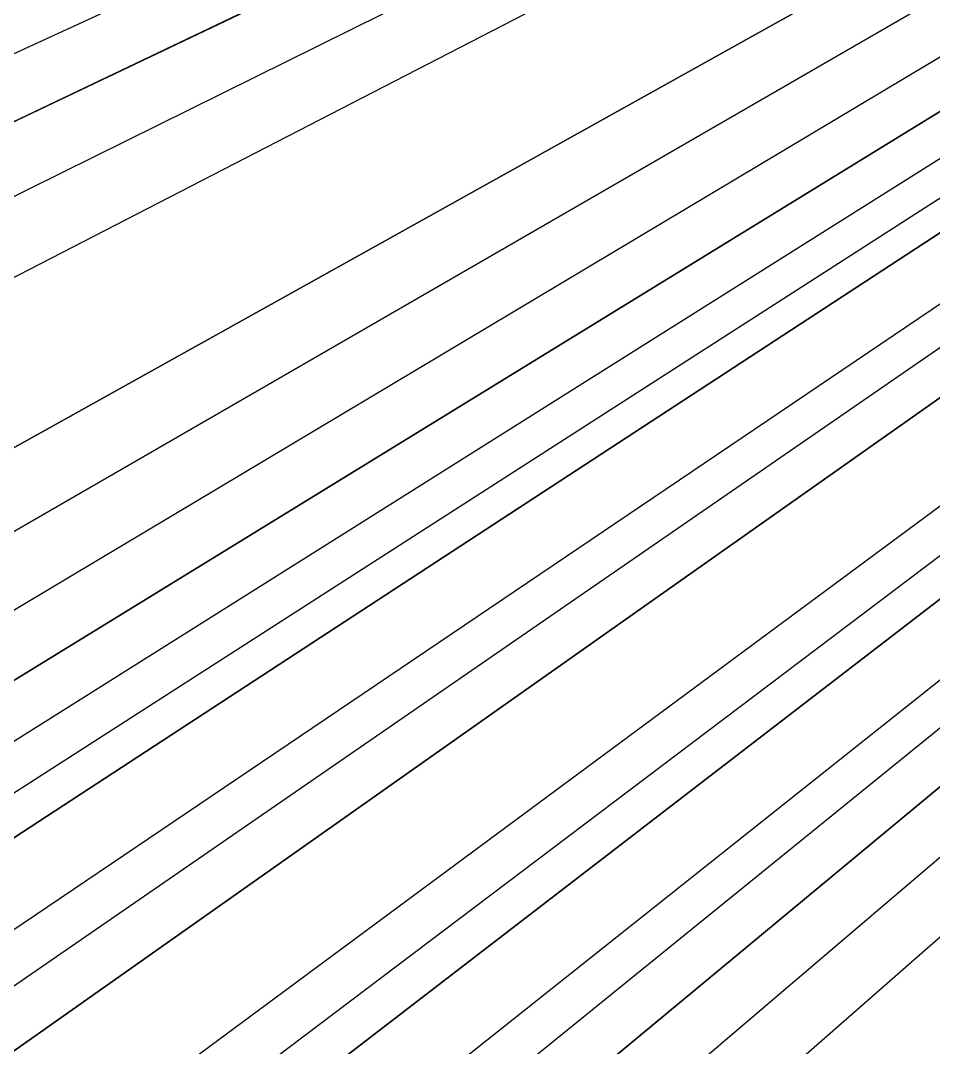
# Model space of a CAD drawing. Header units: inches. Extents: x 0 to 594, y -420 to 0.
# Drawn here: x 289.314 to 289.969, y -308.879 to -308.142 of the extents above; entities that cross this region are included whole.
import ezdxf

# ---------------------------------------------------------------- set-up
doc = ezdxf.new("R2010")
doc.units = ezdxf.units.IN
doc.header["$MEASUREMENT"] = 0

msp = doc.modelspace()

# ---------------------------------------------------------------- linework, layer by layer
at = {"color": 18, "true_color": 0x000000}
for p, q in [((288.97275, -308.32123), (292.23124, -306.82052)), ((288.97275, -308.32123), (292.23124, -306.82052)), ((288.9924, -308.36619), (292.23124, -306.82052)), ((292.23124, -306.82052), (288.9924, -308.36619)), ((289.01437, -308.41487), (292.23124, -306.82052)), ((289.01437, -308.41487), (292.23124, -306.82052)), ((289.03838, -308.4663), (292.23124, -306.82052)), ((289.03838, -308.4663), (292.23124, -306.82052)), ((289.09013, -308.57107), (292.23124, -306.82052)), ((292.23124, -306.82052), (289.09013, -308.57107)), ((289.11606, -308.62069), (292.23124, -306.82052)), ((289.11606, -308.62069), (292.23124, -306.82052)), ((289.14057, -308.6661), (292.23124, -306.82052)), ((289.14057, -308.6661), (292.23124, -306.82052)), ((289.16267, -308.70598), (292.23124, -306.82052)), ((292.23124, -306.82052), (289.16267, -308.70598)), ((289.18176, -308.73977), (292.23124, -306.82052)), ((289.18176, -308.73977), (292.23124, -306.82052)), ((289.1979, -308.76795), (292.23124, -306.82052)), ((289.1979, -308.76795), (292.23124, -306.82052)), ((289.21204, -308.79228), (292.23124, -306.82052)), ((292.23124, -306.82052), (289.21204, -308.79228)), ((289.24129, -308.84065), (292.23124, -306.82052)), ((289.24129, -308.84065), (292.23124, -306.82052)), ((289.25948, -308.86952), (292.23124, -306.82052)), ((289.25948, -308.86952), (292.23124, -306.82052)), ((289.28046, -308.90222), (292.23124, -306.82052)), ((292.23124, -306.82052), (289.28046, -308.90222)), ((289.32505, -308.97068), (292.23124, -306.82052)), ((289.32505, -308.97068), (292.23124, -306.82052)), ((289.34518, -309.00119), (292.23124, -306.82052)), ((289.34518, -309.00119), (292.23124, -306.82052)), ((289.36284, -309.02755), (292.23124, -306.82052)), ((292.23124, -306.82052), (289.36284, -309.02755)), ((289.39603, -309.07491), (292.23124, -306.82052)), ((289.39603, -309.07491), (292.23124, -306.82052)), ((289.41594, -309.10202), (292.23124, -306.82052)), ((289.41594, -309.10202), (292.23124, -306.82052)), ((289.44029, -309.13455), (292.23124, -306.82052)), ((292.23124, -306.82052), (289.44029, -309.13455)), ((289.46912, -309.17253), (292.23124, -306.82052)), ((289.46912, -309.17253), (292.23124, -306.82052)), ((289.50123, -309.21424), (292.23124, -306.82052)), ((289.50123, -309.21424), (292.23124, -306.82052))]:
    msp.add_line(p, q, dxfattribs=at)

doc.saveas('drawing.dxf')
